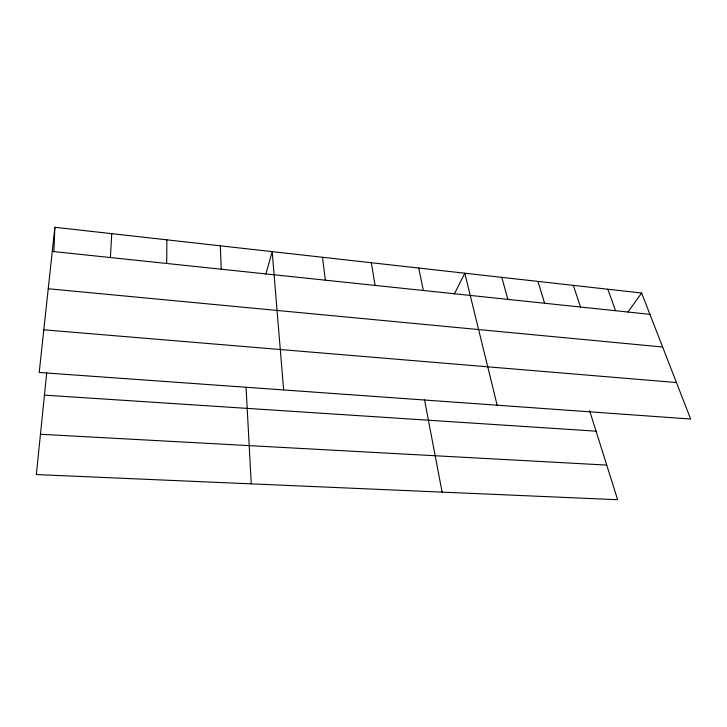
<?xml version="1.0" encoding="UTF-8"?>
<svg xmlns="http://www.w3.org/2000/svg" width="727" height="727" viewBox="0 0 727 727"><rect width="100%" height="100%" fill="white"/><g stroke="black" fill="none" stroke-linecap="round" stroke-linejoin="round"><path stroke-width="1.09" d="M166.692 263.474L166.892 239.837M53.88 251.624L54.861 227.287L641.623 293.017L690.65 419.034L39.203 372.478L54.861 227.287M110.395 257.549L111.758 233.658M46.728 372.733L36.35 474.567L617.623 499.713L589.597 410.619M265.864 274.206L272.18 251.633L283.63 389.945M454.32 294.026L464.798 273.216L497.159 405.212M627.955 312.056L641.623 293.017M40.458 434.264L606.727 465.089M44.447 395.143L596.058 431.166M43.802 329.813L676.455 382.547M48.236 288.746L662.624 347.006M52.253 251.424L649.911 314.337M607.836 289.237L615.615 310.729M573.294 285.366L580.528 307.03M537.953 281.404L544.623 303.25M501.794 277.36L507.873 299.388M418.725 268.054L423.359 290.491M424.468 399.468L442.107 492.124M371.297 262.738L375.087 285.411M322.47 257.267L325.351 280.177M246.062 387.4L251.251 483.864M220.336 245.826L221.226 269.217"/></g></svg>
